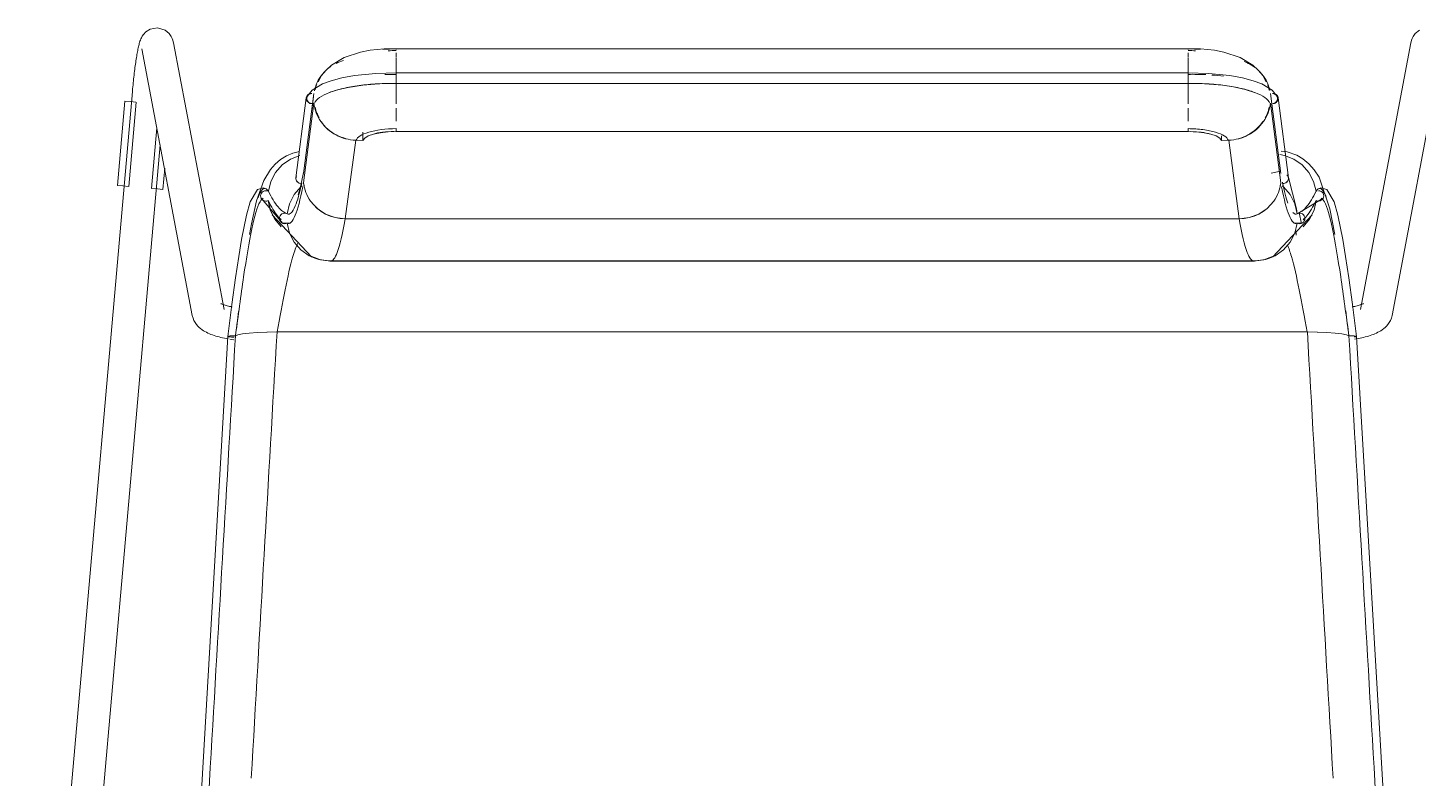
# Model space of a CAD drawing. Header units: millimetres. Extents: x 79795 to 317870, y -36033 to 97293.
# Drawn here: x 164093 to 164610, y 12868 to 13148 of the extents above; entities that cross this region are included whole.
import ezdxf

# ---------------------------------------------------------------- set-up
doc = ezdxf.new("R2010")
doc.units = ezdxf.units.MM
doc.header["$MEASUREMENT"] = 0
doc.layers.add('I-FURN', color=8, linetype='CONTINUOUS', lineweight=9)

msp = doc.modelspace()

# ---------------------------------------------------------------- linework, layer by layer
at = {"layer": 'I-FURN'}
for p, q in [((164138.11, 13147.37), (164136.46, 13146.33)), ((164140.87, 13147.86), (164138.11, 13147.37)), ((164143.62, 13147.02), (164140.87, 13147.86)), ((164143.62, 13147.02), (164145.2, 13145.7)), ((164610.56, 13147.02), (164608.99, 13145.7)), ((164133.95, 13141.66), (164133.84, 13141.25)), ((164134.06, 13142.06), (164133.95, 13141.66)), ((164134.17, 13142.46), (164134.06, 13142.06)), ((164134.3, 13142.85), (164134.17, 13142.46)), ((164134.44, 13143.26), (164134.3, 13142.85)), ((164134.61, 13143.69), (164134.44, 13143.26)), ((164134.82, 13144.16), (164134.61, 13143.69)), ((164135.13, 13144.72), (164134.82, 13144.16)), ((164135.6, 13145.42), (164135.13, 13144.72)), ((164136.46, 13146.33), (164135.6, 13145.42)), ((164145.2, 13145.7), (164145.95, 13144.62)), ((164145.95, 13144.62), (164146.32, 13143.82)), ((164146.32, 13143.82), (164146.54, 13143.2)), ((164146.54, 13143.2), (164146.67, 13142.68)), ((164146.67, 13142.68), (164146.76, 13142.27)), ((164165.58, 13042.97), (164146.76, 13142.27)), ((164607.43, 13142.27), (164588.61, 13042.97)), ((164607.51, 13142.68), (164607.43, 13142.27)), ((164607.65, 13143.2), (164607.51, 13142.68)), ((164607.86, 13143.82), (164607.65, 13143.2)), ((164608.24, 13144.62), (164607.86, 13143.82)), ((164608.99, 13145.7), (164608.24, 13144.62)), ((164132.98, 13136.78), (164132.89, 13136.19)), ((164133.08, 13137.35), (164132.98, 13136.78)), ((164133.17, 13137.9), (164133.08, 13137.35)), ((164133.26, 13138.43), (164133.17, 13137.9)), ((164133.36, 13138.94), (164133.26, 13138.43)), ((164133.45, 13139.44), (164133.36, 13138.94)), ((164133.55, 13139.92), (164133.45, 13139.44)), ((164133.65, 13140.38), (164133.55, 13139.92)), ((164133.74, 13140.82), (164133.65, 13140.38)), ((164133.84, 13141.25), (164133.74, 13140.82)), ((164134.97, 13140.03), (164153.79, 13040.74)), ((164205.58, 13133.94), (164210.29, 13136.81)), ((164210.29, 13136.81), (164216.44, 13138.83)), ((164216.44, 13138.83), (164219.94, 13139.48)), ((164219.94, 13139.48), (164225.15, 13140)), ((164225.15, 13140), (164229.67, 13140.08)), ((164229.67, 13140.08), (164229.67, 13139.91)), ((164524.52, 13140.08), (164229.67, 13140.08)), ((164229.67, 13139.78), (164229.67, 13140.06)), ((164229.67, 13136.84), (164229.67, 13138.59)), ((164229.67, 13133.98), (164229.67, 13136.56)), ((164529.04, 13140), (164524.52, 13140.08)), ((164524.52, 13139.91), (164524.52, 13140.08)), ((164524.52, 13140.06), (164524.52, 13139.78)), ((164524.52, 13138.59), (164524.52, 13136.84)), ((164524.52, 13136.56), (164524.52, 13133.98)), ((164534.25, 13139.48), (164529.04, 13140)), ((164537.74, 13138.83), (164534.25, 13139.48)), ((164543.89, 13136.81), (164537.74, 13138.83)), ((164548.61, 13133.94), (164543.89, 13136.81)), ((164600.4, 13040.74), (164619.22, 13140.03)), ((164132.27, 13131.66), (164132.19, 13130.96)), ((164132.36, 13132.35), (164132.27, 13131.66)), ((164132.44, 13133.02), (164132.36, 13132.35)), ((164132.53, 13133.69), (164132.44, 13133.02)), ((164132.62, 13134.33), (164132.53, 13133.69)), ((164132.71, 13134.97), (164132.62, 13134.33)), ((164132.8, 13135.59), (164132.71, 13134.97)), ((164132.89, 13136.19), (164132.8, 13135.59)), ((164201.93, 13130.03), (164203.6, 13132.1)), ((164203.6, 13132.1), (164205.58, 13133.94)), ((164229.67, 13133.82), (164229.67, 13130.8)), ((164229.67, 13130.8), (164229.67, 13133.81)), ((164524.52, 13130.8), (164524.52, 13133.82)), ((164524.52, 13133.81), (164524.52, 13130.8)), ((164550.59, 13132.1), (164548.61, 13133.94)), ((164552.26, 13130.03), (164550.59, 13132.1)), ((164131.72, 13126.59), (164131.64, 13125.84)), ((164131.79, 13127.33), (164131.72, 13126.59)), ((164131.87, 13128.07), (164131.79, 13127.33)), ((164131.94, 13128.81), (164131.87, 13128.07)), ((164132.02, 13129.53), (164131.94, 13128.81)), ((164132.11, 13130.25), (164132.02, 13129.53)), ((164132.19, 13130.96), (164132.11, 13130.25)), ((164198.46, 13124.65), (164202.29, 13126.96)), ((164200.6, 13127.76), (164201.93, 13130.03)), ((164202.29, 13126.96), (164205.46, 13128.15)), ((164205.46, 13128.15), (164209.5, 13129.23)), ((164209.5, 13129.23), (164214.22, 13130.1)), ((164217.27, 13126.51), (164211.83, 13125.68)), ((164214.22, 13130.1), (164222.11, 13130.89)), ((164223.26, 13126.99), (164217.27, 13126.51)), ((164222.11, 13130.89), (164229.67, 13131.04)), ((164229.67, 13127.08), (164223.26, 13126.99)), ((164229.67, 13131.04), (164229.67, 13130.97)), ((164524.52, 13131.04), (164229.67, 13131.04)), ((164229.67, 13127.09), (164229.67, 13131.04)), ((164229.67, 13130.97), (164229.67, 13130.78)), ((164229.67, 13130.78), (164229.67, 13130.47)), ((164229.67, 13130.47), (164229.67, 13130.08)), ((164229.67, 13130.08), (164229.67, 13129.63)), ((164229.67, 13129.63), (164229.67, 13129.14)), ((164229.67, 13129.14), (164229.67, 13128.64)), ((164229.67, 13128.64), (164229.67, 13128.16)), ((164229.67, 13128.16), (164229.67, 13127.74)), ((164229.67, 13127.74), (164229.67, 13127.41)), ((164229.67, 13127.41), (164229.67, 13127.19)), ((164229.67, 13127.19), (164229.67, 13127.09)), ((164229.67, 13127.11), (164229.67, 13123.3)), ((164229.67, 13123.3), (164229.67, 13127.11)), ((164229.67, 13127.08), (164524.52, 13127.08)), ((164532.08, 13130.89), (164524.52, 13131.04)), ((164524.52, 13130.97), (164524.52, 13131.04)), ((164524.52, 13131.04), (164524.52, 13127.19)), ((164524.52, 13130.78), (164524.52, 13130.97)), ((164524.52, 13130.47), (164524.52, 13130.78)), ((164524.52, 13130.08), (164524.52, 13130.47)), ((164524.52, 13129.63), (164524.52, 13130.08)), ((164524.52, 13129.14), (164524.52, 13129.63)), ((164524.52, 13128.64), (164524.52, 13129.14)), ((164524.52, 13128.16), (164524.52, 13128.64)), ((164524.52, 13127.74), (164524.52, 13128.16)), ((164524.52, 13127.41), (164524.52, 13127.74)), ((164524.52, 13127.19), (164524.52, 13127.41)), ((164524.52, 13123.3), (164524.52, 13127.11)), ((164524.52, 13127.11), (164524.52, 13123.3)), ((164530.74, 13127), (164524.52, 13127.08)), ((164537.31, 13126.47), (164530.74, 13127)), ((164539.97, 13130.1), (164532.08, 13130.89)), ((164541.32, 13125.88), (164537.31, 13126.47)), ((164544.68, 13129.23), (164539.97, 13130.1)), ((164548.72, 13128.15), (164544.68, 13129.23)), ((164551.89, 13126.96), (164548.72, 13128.15)), ((164555.72, 13124.65), (164551.89, 13126.96)), ((164553.59, 13127.76), (164552.26, 13130.03)), ((164131.49, 13124.18), (164092.54, 12680.86)), ((164131.51, 13124.34), (164131.49, 13124.18)), ((164131.57, 13125.09), (164131.51, 13124.34)), ((164131.64, 13125.84), (164131.57, 13125.09)), ((164192.36, 13091.99), (164196.21, 13121.77)), ((164195.21, 13093.64), (164199.06, 13123.33)), ((164196.57, 13122.27), (164198.46, 13124.65)), ((164198.28, 13117.36), (164198.9, 13122.14)), ((164205.51, 13124), (164205, 13123.81)), ((164208.33, 13124.88), (164205.51, 13124)), ((164211.83, 13125.68), (164208.33, 13124.88)), ((164229.67, 13119.54), (164229.67, 13123.1)), ((164524.52, 13123.1), (164524.52, 13119.54)), ((164545.75, 13124.91), (164541.32, 13125.88)), ((164549.19, 13123.81), (164545.75, 13124.91)), ((164555.13, 13123.33), (164558.98, 13093.64)), ((164557.61, 13122.27), (164555.72, 13124.65)), ((164557.97, 13121.77), (164561.83, 13091.99)), ((164125.92, 13089.16), (164128.68, 13120.57)), ((164128.68, 13120.57), (164130.72, 13120.4)), ((164130.15, 13088.79), (164132.91, 13120.2)), ((164130.72, 13120.4), (164132.78, 13120.21)), ((164195.19, 13090.09), (164199.03, 13119.79)), ((164229.67, 13116.07), (164229.67, 13117.92)), ((164229.67, 13116.06), (164229.67, 13115.59)), ((164524.52, 13117.92), (164524.52, 13116.07)), ((164524.52, 13115.59), (164524.52, 13116.06)), ((164559, 13090.09), (164555.15, 13119.79)), ((164555.9, 13117.36), (164555.59, 13119.8)), ((164140.58, 13110.65), (164138.6, 13088.05)), ((164229.67, 13113.09), (164229.67, 13115.55)), ((164524.52, 13115.55), (164524.52, 13113.09)), ((164210.74, 13076.71), (164214.6, 13105.99)), ((164214.6, 13105.99), (164217.31, 13105.92)), ((164217.31, 13108.93), (164217.31, 13105.92)), ((164217.31, 13105.92), (164217.95, 13106.78)), ((164217.95, 13106.78), (164219.3, 13107.57)), ((164219.3, 13107.57), (164221.29, 13108.24)), ((164221.29, 13108.24), (164223.78, 13108.75)), ((164223.78, 13108.75), (164226.63, 13109.07)), ((164226.63, 13109.07), (164229.67, 13109.18)), ((164524.52, 13109.24), (164229.67, 13109.24)), ((164229.67, 13109.18), (164524.52, 13109.18)), ((164524.52, 13109.18), (164527.56, 13109.07)), ((164527.56, 13109.07), (164530.41, 13108.75)), ((164530.41, 13108.75), (164532.9, 13108.24)), ((164532.9, 13108.24), (164534.88, 13107.57)), ((164534.88, 13107.57), (164536.23, 13106.78)), ((164536.23, 13106.78), (164536.87, 13105.92)), ((164536.87, 13105.92), (164536.87, 13107.59)), ((164536.87, 13105.92), (164539.59, 13105.99)), ((164539.59, 13105.99), (164543.45, 13076.71)), ((164104.5, 12679.81), (164141.79, 13104.31)), ((164191.17, 13101.19), (164188.8, 13100.16)), ((164193.81, 13100.33), (164190.3, 13098.93)), ((164193.67, 13101.84), (164191.17, 13101.19)), ((164558.63, 13100.7), (164560.37, 13100.32)), ((164560.37, 13100.33), (164558.63, 13100.7)), ((164561.36, 13101.67), (164559.1, 13101.96)), ((164563.89, 13098.93), (164560.37, 13100.33)), ((164564.96, 13100.37), (164561.36, 13101.67)), ((164567.23, 13099.03), (164564.96, 13100.37)), ((164142.83, 13087.68), (164143.52, 13095.57)), ((164182.89, 13095.13), (164180.38, 13091.02)), ((164184.62, 13097.1), (164182.89, 13095.13)), ((164186.6, 13098.78), (164184.62, 13097.1)), ((164187.22, 13096.76), (164184.73, 13093.93)), ((164188.8, 13100.16), (164186.6, 13098.78)), ((164190.3, 13098.93), (164187.22, 13096.76)), ((164566.97, 13096.76), (164563.89, 13098.93)), ((164569.45, 13093.93), (164566.97, 13096.76)), ((164569.4, 13097.25), (164567.23, 13099.03)), ((164571.4, 13095.01), (164569.4, 13097.25)), ((164573.21, 13092.19), (164571.4, 13095.01)), ((164180.38, 13091.02), (164177.71, 13083.39)), ((164182.99, 13090.61), (164182.09, 13086.98)), ((164184.73, 13093.93), (164182.99, 13090.61)), ((164192.41, 13092.23), (164192.35, 13091.76)), ((164192.35, 13091.76), (164192.41, 13091.29)), ((164192.6, 13092.67), (164192.41, 13092.23)), ((164192.41, 13091.29), (164192.6, 13090.85)), ((164192.6, 13090.85), (164192.9, 13090.47)), ((164192.9, 13090.47), (164193.28, 13090.17)), ((164193.28, 13090.17), (164193.73, 13089.97)), ((164193.73, 13089.97), (164194.22, 13089.9)), ((164193.96, 13088.12), (164195.33, 13094.42)), ((164194.22, 13089.9), (164194.72, 13089.93)), ((164195.19, 13090.09), (164195.37, 13088.94)), ((164558.85, 13094.42), (164555.36, 13093.73)), ((164558.81, 13088.94), (164559, 13090.09)), ((164559.47, 13089.93), (164559.96, 13089.9)), ((164559.96, 13089.9), (164560.46, 13089.97)), ((164560.46, 13089.97), (164560.91, 13090.17)), ((164560.91, 13090.17), (164561.29, 13090.47)), ((164561.59, 13092.67), (164561.29, 13093.06)), ((164561.29, 13090.47), (164561.58, 13090.85)), ((164561.58, 13090.85), (164561.77, 13091.29)), ((164561.78, 13092.23), (164561.59, 13092.67)), ((164561.77, 13091.29), (164561.84, 13091.76)), ((164561.84, 13091.76), (164561.78, 13092.23)), ((164561.81, 13092.07), (164564.78, 13080.46)), ((164571.19, 13090.61), (164569.45, 13093.93)), ((164572.1, 13086.98), (164571.19, 13090.61)), ((164577.2, 13080.47), (164573.21, 13092.19)), ((164127.96, 13088.98), (164125.92, 13089.16)), ((164130.03, 13088.8), (164127.96, 13088.98)), ((164140.78, 13087.86), (164138.72, 13088.04)), ((164142.83, 13087.68), (164140.78, 13087.86)), ((164175.31, 13083.03), (164178.08, 13087.67)), ((164178.08, 13087.67), (164180.27, 13088.2)), ((164179.29, 13085.76), (164179.21, 13085.28)), ((164179.21, 13085.28), (164179.27, 13084.79)), ((164179.22, 13085.28), (164179.29, 13085.76)), ((164179.28, 13084.79), (164179.22, 13085.28)), ((164179.27, 13084.79), (164179.46, 13084.33)), ((164179.46, 13084.33), (164179.28, 13084.79)), ((164179.48, 13086.22), (164179.29, 13085.76)), ((164179.29, 13085.76), (164179.49, 13086.21)), ((164179.78, 13086.61), (164179.48, 13086.22)), ((164179.49, 13086.21), (164179.79, 13086.61)), ((164180.17, 13086.92), (164179.78, 13086.61)), ((164179.79, 13086.61), (164180.17, 13086.92)), ((164180.17, 13086.92), (164180.63, 13087.11)), ((164180.63, 13087.11), (164180.17, 13086.92)), ((164180.27, 13088.2), (164181.18, 13087.9)), ((164180.63, 13087.11), (164181.12, 13087.19)), ((164181.12, 13087.19), (164180.63, 13087.11)), ((164181.12, 13087.19), (164181.62, 13087.14)), ((164181.62, 13087.15), (164181.12, 13087.19)), ((164182.09, 13086.98), (164181.62, 13087.15)), ((164181.62, 13087.14), (164182.09, 13086.98)), ((164191.7, 13085.72), (164189.94, 13082.32)), ((164194.2, 13088.59), (164191.7, 13085.72)), ((164193.2, 13085.69), (164193.96, 13088.12)), ((164194.7, 13089.02), (164194.2, 13088.59)), ((164559.98, 13088.59), (164559.49, 13089.02)), ((164562.49, 13085.72), (164559.98, 13088.59)), ((164564.24, 13082.32), (164562.49, 13085.72)), ((164572.57, 13087.15), (164572.1, 13086.98)), ((164572.1, 13086.98), (164572.57, 13087.14)), ((164573.92, 13088.2), (164573, 13087.9)), ((164573.06, 13087.19), (164573.56, 13087.11)), ((164573.56, 13087.11), (164573.06, 13087.19)), ((164573.56, 13087.11), (164574.01, 13086.92)), ((164574.01, 13086.92), (164573.56, 13087.11)), ((164576.1, 13087.67), (164573.92, 13088.2)), ((164574.01, 13086.92), (164574.4, 13086.61)), ((164574.4, 13086.61), (164574.01, 13086.92)), ((164574.4, 13086.61), (164574.7, 13086.21)), ((164574.7, 13086.22), (164574.4, 13086.61)), ((164574.9, 13085.76), (164574.7, 13086.22)), ((164574.7, 13086.21), (164574.89, 13085.76)), ((164574.91, 13084.79), (164574.73, 13084.33)), ((164574.73, 13084.33), (164574.91, 13084.79)), ((164574.89, 13085.76), (164574.97, 13085.28)), ((164574.97, 13085.28), (164574.9, 13085.76)), ((164574.97, 13085.28), (164574.91, 13084.79)), ((164574.91, 13084.79), (164574.97, 13085.28)), ((164578.87, 13083.03), (164576.1, 13087.67)), ((164173.91, 13078.03), (164175.31, 13083.03)), ((164177.71, 13083.39), (164175.82, 13074.87)), ((164179.41, 13084.42), (164187.54, 13075)), ((164179.57, 13084.15), (164179.44, 13084.36)), ((164179.75, 13083.93), (164179.46, 13084.33)), ((164179.46, 13084.33), (164179.74, 13083.93)), ((164179.74, 13083.93), (164180.12, 13083.61)), ((164180.13, 13083.61), (164179.75, 13083.93)), ((164180.12, 13083.61), (164180.57, 13083.4)), ((164180.58, 13083.4), (164180.13, 13083.61)), ((164180.57, 13083.4), (164181.07, 13083.31)), ((164181.07, 13083.31), (164180.58, 13083.4)), ((164181.57, 13083.34), (164181.07, 13083.31)), ((164181.07, 13083.31), (164181.57, 13083.34)), ((164182.04, 13083.49), (164181.57, 13083.34)), ((164181.57, 13083.34), (164182.04, 13083.49)), ((164182.83, 13079.88), (164182.04, 13083.49)), ((164182.04, 13083.49), (164182.82, 13079.88)), ((164182.82, 13079.88), (164184.46, 13076.56)), ((164184.47, 13076.56), (164182.83, 13079.88)), ((164189.94, 13082.32), (164189.05, 13078.61)), ((164197.82, 13083.32), (164200.31, 13080.58)), ((164200.31, 13080.58), (164203.42, 13078.5)), ((164550.77, 13078.5), (164553.88, 13080.58)), ((164553.88, 13080.58), (164556.37, 13083.32)), ((164565.14, 13078.61), (164564.24, 13082.32)), ((164564.78, 13080.46), (164565.1, 13078.59)), ((164574.77, 13084.42), (164565.38, 13078.71)), ((164571.35, 13079.88), (164569.71, 13076.56)), ((164569.72, 13076.56), (164571.36, 13079.88)), ((164572.15, 13083.49), (164571.35, 13079.88)), ((164571.36, 13079.88), (164572.15, 13083.49)), ((164572.62, 13083.34), (164572.15, 13083.49)), ((164572.15, 13083.49), (164572.62, 13083.34)), ((164573.12, 13083.31), (164572.62, 13083.34)), ((164572.62, 13083.34), (164573.12, 13083.31)), ((164573.61, 13083.4), (164573.12, 13083.31)), ((164573.12, 13083.31), (164573.61, 13083.4)), ((164574.06, 13083.61), (164573.61, 13083.4)), ((164573.61, 13083.4), (164574.06, 13083.61)), ((164574.44, 13083.93), (164574.06, 13083.61)), ((164574.06, 13083.61), (164574.44, 13083.93)), ((164574.73, 13084.33), (164574.44, 13083.93)), ((164574.44, 13083.93), (164574.73, 13084.33)), ((164579.1, 13070.81), (164577.2, 13080.47)), ((164580.28, 13078.03), (164578.87, 13083.03)), ((164172.1, 13069.01), (164173.91, 13078.03)), ((164175.82, 13074.87), (164175.08, 13070.81)), ((164183.52, 13078.23), (164198.13, 13062.53)), ((164184.46, 13076.56), (164186.87, 13073.72)), ((164186.87, 13073.72), (164184.47, 13076.56)), ((164186.21, 13076.86), (164186.28, 13077.35)), ((164186.27, 13077.35), (164186.21, 13076.86)), ((164186.28, 13076.37), (164186.21, 13076.86)), ((164186.21, 13076.86), (164186.27, 13076.37)), ((164186.46, 13077.81), (164186.27, 13077.35)), ((164186.27, 13076.37), (164186.46, 13075.91)), ((164186.28, 13077.35), (164186.47, 13077.81)), ((164186.47, 13075.91), (164186.28, 13076.37)), ((164186.76, 13078.21), (164186.46, 13077.81)), ((164186.46, 13075.91), (164186.76, 13075.5)), ((164186.47, 13077.81), (164186.76, 13078.21)), ((164186.76, 13075.5), (164186.47, 13075.91)), ((164187.14, 13078.53), (164186.76, 13078.21)), ((164186.76, 13078.21), (164187.14, 13078.52)), ((164187.14, 13075.19), (164186.76, 13075.5)), ((164186.76, 13075.5), (164187.14, 13075.19)), ((164187.14, 13078.52), (164187.59, 13078.73)), ((164187.59, 13078.73), (164187.14, 13078.53)), ((164187.59, 13074.99), (164187.14, 13075.19)), ((164187.14, 13075.19), (164187.59, 13074.99)), ((164187.24, 13075.14), (164190.12, 13075.09)), ((164187.59, 13078.73), (164188.08, 13078.81)), ((164188.08, 13078.81), (164187.59, 13078.73)), ((164188.08, 13074.91), (164187.59, 13074.99)), ((164187.59, 13074.99), (164188.08, 13074.9)), ((164188.08, 13078.81), (164188.58, 13078.77)), ((164188.58, 13078.77), (164188.08, 13078.81)), ((164188.58, 13074.94), (164188.08, 13074.91)), ((164188.08, 13074.9), (164188.58, 13074.94)), ((164188.37, 13078.89), (164188.8, 13078.71)), ((164188.58, 13078.77), (164189.05, 13078.61)), ((164189.05, 13078.61), (164188.58, 13078.77)), ((164189.05, 13075.11), (164188.58, 13074.94)), ((164188.58, 13074.94), (164189.05, 13075.1)), ((164189.05, 13075.1), (164189.94, 13071.39)), ((164203.42, 13078.5), (164206.97, 13077.19)), ((164206.97, 13077.19), (164210.74, 13076.71)), ((164543.45, 13076.71), (164210.74, 13076.71)), ((164210.74, 13076.71), (164543.45, 13076.71)), ((164543.45, 13076.71), (164547.22, 13077.19)), ((164547.22, 13077.19), (164550.77, 13078.5)), ((164570.66, 13078.23), (164556.06, 13062.53)), ((164566.95, 13075.14), (164564.07, 13075.09)), ((164564.24, 13071.39), (164565.14, 13075.1)), ((164565.14, 13078.61), (164565.61, 13078.77)), ((164565.61, 13078.77), (164565.14, 13078.61)), ((164565.61, 13074.94), (164565.14, 13075.11)), ((164565.14, 13075.1), (164565.61, 13074.94)), ((164565.61, 13078.77), (164566.1, 13078.81)), ((164566.11, 13078.81), (164565.61, 13078.77)), ((164566.1, 13074.91), (164565.61, 13074.94)), ((164565.61, 13074.94), (164566.11, 13074.9)), ((164566.65, 13075), (164565.82, 13078.89)), ((164566.1, 13078.81), (164566.59, 13078.73)), ((164566.59, 13074.99), (164566.1, 13074.91)), ((164566.6, 13078.73), (164566.11, 13078.81)), ((164566.11, 13074.9), (164566.6, 13074.99)), ((164566.59, 13078.73), (164567.04, 13078.52)), ((164567.04, 13075.19), (164566.59, 13074.99)), ((164567.05, 13078.53), (164566.6, 13078.73)), ((164566.6, 13074.99), (164567.05, 13075.19)), ((164567.04, 13078.52), (164567.43, 13078.21)), ((164567.43, 13075.5), (164567.04, 13075.19)), ((164567.43, 13078.21), (164567.05, 13078.53)), ((164567.05, 13075.19), (164567.43, 13075.5)), ((164569.71, 13076.56), (164567.32, 13073.72)), ((164567.32, 13073.72), (164569.72, 13076.56)), ((164567.43, 13078.21), (164567.72, 13077.81)), ((164567.72, 13077.81), (164567.43, 13078.21)), ((164567.72, 13075.91), (164567.43, 13075.5)), ((164567.43, 13075.5), (164567.72, 13075.91)), ((164567.72, 13077.81), (164567.91, 13077.35)), ((164567.91, 13077.35), (164567.72, 13077.81)), ((164567.91, 13076.37), (164567.72, 13075.91)), ((164567.72, 13075.91), (164567.91, 13076.37)), ((164567.91, 13077.35), (164567.98, 13076.86)), ((164567.98, 13076.86), (164567.91, 13077.35)), ((164567.98, 13076.86), (164567.91, 13076.37)), ((164567.91, 13076.37), (164567.98, 13076.86)), ((164582.08, 13069.01), (164580.28, 13078.03)), ((164189.94, 13071.39), (164191.7, 13067.99)), ((164191.7, 13068), (164189.95, 13071.39)), ((164564.24, 13071.39), (164562.49, 13068)), ((164562.49, 13067.99), (164564.24, 13071.39)), ((164171.07, 13062.7), (164172.1, 13069.01)), ((164194.21, 13065.13), (164191.7, 13068)), ((164191.7, 13067.99), (164194.2, 13065.12)), ((164194.2, 13065.12), (164197.34, 13062.95)), ((164197.34, 13062.96), (164194.21, 13065.13)), ((164559.98, 13065.13), (164556.84, 13062.96)), ((164556.85, 13062.95), (164559.98, 13065.12)), ((164562.49, 13068), (164559.98, 13065.13)), ((164559.98, 13065.12), (164562.49, 13067.99)), ((164583.12, 13062.7), (164582.08, 13069.01)), ((164169.89, 13054.68), (164171.07, 13062.7)), ((164197.03, 13063.13), (164201.49, 13061.4)), ((164200.91, 13061.59), (164197.34, 13062.96)), ((164197.34, 13062.95), (164200.91, 13061.59)), ((164198.13, 13062.53), (164200.05, 13061.83)), ((164204.7, 13061.11), (164200.91, 13061.59)), ((164200.91, 13061.59), (164204.7, 13061.11)), ((164201.49, 13061.4), (164205.24, 13060.96)), ((164549.49, 13061.11), (164204.7, 13061.11)), ((164204.7, 13061.11), (164549.49, 13061.11)), ((164205.24, 13060.96), (164510.04, 13060.96)), ((164510.04, 13060.96), (164548.95, 13060.96)), ((164552.7, 13061.4), (164548.95, 13060.96)), ((164553.28, 13061.59), (164549.49, 13061.11)), ((164549.49, 13061.11), (164553.28, 13061.59)), ((164557.16, 13063.13), (164552.7, 13061.4)), ((164556.84, 13062.96), (164553.28, 13061.59)), ((164553.28, 13061.59), (164556.85, 13062.95)), ((164556.06, 13062.53), (164554.14, 13061.83)), ((164584.3, 13054.68), (164583.12, 13062.7)), ((164168.53, 13044.75), (164169.89, 13054.68)), ((164585.65, 13044.75), (164584.3, 13054.68)), ((164164.36, 13045.2), (164164.38, 13045.19)), ((164164.38, 13045.19), (164164.45, 13045.15)), ((164164.45, 13045.15), (164164.54, 13045.1)), ((164164.54, 13045.1), (164164.69, 13045.02)), ((164164.69, 13045.02), (164164.89, 13044.94)), ((164164.89, 13044.94), (164165.12, 13044.84)), ((164165.12, 13044.84), (164165.39, 13044.74)), ((164165.39, 13044.74), (164165.69, 13044.63)), ((164165.69, 13044.63), (164166.03, 13044.53)), ((164166.03, 13044.53), (164166.39, 13044.42)), ((164166.39, 13044.42), (164166.79, 13044.31)), ((164166.79, 13044.31), (164167.21, 13044.2)), ((164166.98, 13032.89), (164168.53, 13044.75)), ((164167.21, 13044.2), (164167.65, 13044.1)), ((164167.65, 13044.1), (164168.12, 13044)), ((164168.12, 13044), (164168.62, 13043.9)), ((164586.06, 13044), (164585.57, 13043.9)), ((164587.21, 13032.89), (164585.65, 13044.75)), ((164586.53, 13044.1), (164586.06, 13044)), ((164586.98, 13044.2), (164586.53, 13044.1)), ((164587.4, 13044.31), (164586.98, 13044.2)), ((164587.79, 13044.42), (164587.4, 13044.31)), ((164588.16, 13044.53), (164587.79, 13044.42)), ((164588.5, 13044.63), (164588.16, 13044.53)), ((164588.8, 13044.74), (164588.5, 13044.63)), ((164589.07, 13044.84), (164588.8, 13044.74)), ((164589.3, 13044.94), (164589.07, 13044.84)), ((164589.49, 13045.02), (164589.3, 13044.94)), ((164589.65, 13045.1), (164589.49, 13045.02)), ((164589.73, 13045.15), (164589.65, 13045.1)), ((164589.81, 13045.19), (164589.73, 13045.15)), ((164589.83, 13045.2), (164589.81, 13045.19)), ((164153.79, 13040.74), (164154.04, 13039.75)), ((164154.04, 13039.75), (164154.41, 13038.86)), ((164154.41, 13038.86), (164154.84, 13038.07)), ((164154.84, 13038.07), (164155.33, 13037.38)), ((164599.34, 13038.07), (164598.86, 13037.38)), ((164599.78, 13038.86), (164599.34, 13038.07)), ((164600.14, 13039.75), (164599.78, 13038.86)), ((164600.4, 13040.74), (164600.14, 13039.75)), ((164166.98, 13032.89), (164147.69, 12700.98)), ((164155.33, 13037.38), (164155.84, 13036.78)), ((164155.84, 13036.78), (164156.36, 13036.26)), ((164156.36, 13036.26), (164156.89, 13035.81)), ((164156.89, 13035.81), (164157.42, 13035.41)), ((164157.42, 13035.41), (164157.96, 13035.05)), ((164157.96, 13035.05), (164158.5, 13034.73)), ((164158.5, 13034.73), (164159.03, 13034.44)), ((164159.03, 13034.44), (164159.58, 13034.17)), ((164159.58, 13034.17), (164160.15, 13033.91)), ((164160.15, 13033.91), (164160.72, 13033.68)), ((164160.72, 13033.68), (164161.3, 13033.46)), ((164161.3, 13033.46), (164161.89, 13033.25)), ((164161.89, 13033.25), (164162.49, 13033.06)), ((164162.49, 13033.06), (164163.11, 13032.88)), ((164167.05, 13032.95), (164166.98, 13032.89)), ((164166.98, 13032.89), (164167.05, 13032.95)), ((164166.98, 13032.89), (164167.04, 13032.84)), ((164167.04, 13032.84), (164166.98, 13032.89)), ((164167.24, 13033), (164167.05, 13032.95)), ((164167.05, 13032.95), (164167.24, 13033)), ((164167.54, 13033.04), (164167.24, 13033)), ((164167.24, 13033), (164167.54, 13033.04)), ((164167.93, 13033.07), (164167.54, 13033.04)), ((164167.54, 13033.04), (164167.92, 13033.07)), ((164167.92, 13033.07), (164168.38, 13033.1)), ((164168.38, 13033.1), (164167.93, 13033.07)), ((164168.88, 13033.1), (164168.38, 13033.1)), ((164168.38, 13033.1), (164168.87, 13033.1)), ((164168.87, 13033.1), (164169.37, 13033.1)), ((164169.37, 13033.1), (164168.88, 13033.1)), ((164169.84, 13033.08), (164169.37, 13033.1)), ((164169.37, 13033.1), (164169.84, 13033.08)), ((164170.75, 13033.48), (164169.84, 13033.08)), ((164169.84, 13033.08), (164170.75, 13033.48)), ((164172.49, 13033.85), (164170.75, 13033.48)), ((164170.75, 13033.48), (164172.48, 13033.85)), ((164174.99, 13034.16), (164172.49, 13033.85)), ((164172.49, 13033.85), (164174.95, 13034.16)), ((164174.98, 13034.16), (164178.04, 13034.4)), ((164178.09, 13034.4), (164174.99, 13034.16)), ((164181.62, 13034.55), (164178.09, 13034.4)), ((164178.09, 13034.4), (164181.56, 13034.55)), ((164185.39, 13034.61), (164181.62, 13034.55)), ((164181.62, 13034.55), (164185.31, 13034.61)), ((164568.79, 13034.61), (164185.39, 13034.61)), ((164185.39, 13034.61), (164568.79, 13034.61)), ((164572.56, 13034.55), (164568.79, 13034.61)), ((164568.87, 13034.61), (164572.56, 13034.55)), ((164576.1, 13034.4), (164572.56, 13034.55)), ((164572.62, 13034.55), (164576.1, 13034.4)), ((164579.2, 13034.16), (164576.1, 13034.4)), ((164576.14, 13034.4), (164579.2, 13034.16)), ((164581.69, 13033.85), (164579.2, 13034.16)), ((164579.23, 13034.16), (164581.7, 13033.85)), ((164583.44, 13033.48), (164581.69, 13033.85)), ((164581.7, 13033.85), (164583.44, 13033.48)), ((164584.34, 13033.08), (164583.44, 13033.48)), ((164583.44, 13033.48), (164584.34, 13033.08)), ((164584.81, 13033.1), (164584.34, 13033.08)), ((164584.34, 13033.08), (164584.82, 13033.1)), ((164585.31, 13033.1), (164584.81, 13033.1)), ((164584.82, 13033.1), (164585.31, 13033.1)), ((164585.8, 13033.1), (164585.31, 13033.1)), ((164585.31, 13033.1), (164585.81, 13033.1)), ((164586.26, 13033.07), (164585.8, 13033.1)), ((164585.81, 13033.1), (164586.26, 13033.07)), ((164586.64, 13033.04), (164586.26, 13033.07)), ((164586.26, 13033.07), (164586.65, 13033.04)), ((164586.94, 13033), (164586.64, 13033.04)), ((164586.65, 13033.04), (164586.95, 13033)), ((164587.15, 13032.84), (164587.21, 13032.89)), ((164587.21, 13032.89), (164587.15, 13032.84)), ((164587.21, 13032.89), (164606.5, 12700.98)), ((164591.69, 13033.06), (164591.08, 13032.88)), ((164592.3, 13033.25), (164591.69, 13033.06)), ((164592.89, 13033.46), (164592.3, 13033.25)), ((164593.47, 13033.68), (164592.89, 13033.46)), ((164594.04, 13033.91), (164593.47, 13033.68)), ((164594.6, 13034.17), (164594.04, 13033.91)), ((164595.15, 13034.44), (164594.6, 13034.17)), ((164595.69, 13034.73), (164595.15, 13034.44)), ((164596.23, 13035.05), (164595.69, 13034.73)), ((164596.77, 13035.41), (164596.23, 13035.05)), ((164597.3, 13035.81), (164596.77, 13035.41)), ((164597.83, 13036.26), (164597.3, 13035.81)), ((164598.35, 13036.78), (164597.83, 13036.26)), ((164598.86, 13037.38), (164598.35, 13036.78)), ((164163.11, 13032.88), (164163.74, 13032.7)), ((164163.74, 13032.7), (164164.38, 13032.54)), ((164164.38, 13032.54), (164165.04, 13032.39)), ((164165.04, 13032.39), (164165.71, 13032.25)), ((164165.71, 13032.25), (164166.39, 13032.11)), ((164166.39, 13032.11), (164167.08, 13031.99)), ((164167.04, 13032.84), (164167.23, 13032.79)), ((164167.22, 13032.79), (164167.04, 13032.84)), ((164167.51, 13032.75), (164167.22, 13032.79)), ((164167.23, 13032.79), (164167.52, 13032.75)), ((164167.89, 13032.71), (164167.51, 13032.75)), ((164167.52, 13032.75), (164167.9, 13032.71)), ((164167.79, 13031.87), (164168.5, 13031.76)), ((164168.34, 13032.69), (164167.89, 13032.71)), ((164167.9, 13032.71), (164168.35, 13032.69)), ((164168.83, 13032.68), (164168.34, 13032.69)), ((164168.35, 13032.69), (164168.84, 13032.68)), ((164168.5, 13031.76), (164169.23, 13031.66)), ((164169.33, 13032.68), (164168.83, 13032.68)), ((164168.84, 13032.68), (164169.34, 13032.68)), ((164586.29, 13032.71), (164586.67, 13032.75)), ((164586.68, 13032.75), (164586.3, 13032.71)), ((164587.11, 13031.99), (164586.4, 13031.87)), ((164586.67, 13032.75), (164586.96, 13032.79)), ((164586.97, 13032.79), (164586.68, 13032.75)), ((164587.8, 13032.11), (164587.11, 13031.99)), ((164588.48, 13032.25), (164587.8, 13032.11)), ((164589.15, 13032.39), (164588.48, 13032.25)), ((164589.8, 13032.54), (164589.15, 13032.39)), ((164590.45, 13032.7), (164589.8, 13032.54)), ((164591.08, 13032.88), (164590.45, 13032.7))]:
    msp.add_line(p, q, dxfattribs=at)
for centre, major_axis, ratio, start_param, end_param in [((164229.67, 13135.8), (-12.4, 0), 0.287441, 4.712389, 4.950404), ((164524.52, 13135.8), (-12.4, 0), 0.287441, 4.492176, 4.712389), ((164229.67, 13124.33), (0, -15.75), 0.000004, 5.8107, 5.99294), ((164524.52, 13124.33), (0, -15.75), 0.000004, 0.290246, 0.472486), ((164194.31, 13091.76), (-1.96, 0), 0.955139, 5.775592, 8.064923), ((164210.87, 13091.78), (-15.78, 0), 0.955139, 0.112537, 0.354036), ((164543.32, 13091.78), (-15.78, 0), 0.955139, 2.787556, 3.029056), ((164559.88, 13091.76), (-1.96, 0), 0.955139, 1.359855, 3.903556), ((164210.87, 13091.78), (-15.78, 0), 0.955139, 0.354206, 0.595753), ((164543.32, 13091.78), (-15.78, 0), 0.955139, 2.545839, 2.787386), ((164210.87, 13091.78), (-15.78, 0), 0.955139, 0.595876, 1.562553), ((164543.32, 13091.78), (-15.78, 0), 0.955139, 1.579038, 2.545717)]:
    msp.add_ellipse(centre, major_axis=major_axis, ratio=ratio, start_param=start_param, end_param=end_param, dxfattribs=at)
for points in [[(164224.7, 13139.77), (164226.28, 13139.92), (164227.95, 13139.99), (164229.67, 13139.99)], [(164524.52, 13139.99), (164526.1, 13139.99), (164527.6, 13139.92), (164529.03, 13139.78)], [(164210.06, 13135.63), (164209.11, 13135.38), (164208.17, 13135.03), (164207.28, 13134.6)], [(164199.24, 13119.78), (164199.59, 13120.51), (164200.9, 13121.91), (164204.6, 13123.81), (164209.67, 13125.34), (164215.81, 13126.45), (164222.67, 13127.08), (164227.32, 13127.15), (164229.67, 13127.11)], [(164199.52, 13124.74), (164199.67, 13125.4), (164199.87, 13126.05), (164200.11, 13126.68)], [(164225.4, 13130.49), (164226.82, 13130.53), (164228.24, 13130.53), (164229.67, 13130.51)], [(164524.52, 13130.51), (164526.74, 13130.55), (164528.94, 13130.51), (164531.12, 13130.4)], [(164533.33, 13130.27), (164534.8, 13130.16), (164536.26, 13130.01), (164537.67, 13129.83)], [(164554.07, 13126.67), (164554.32, 13126.02), (164554.48, 13125.34), (164554.63, 13124.65)], [(164549.36, 13123.75), (164550.82, 13123.18), (164553.29, 13121.91), (164554.6, 13120.51), (164554.95, 13119.78)], [(164198.77, 13119.63), (164198.69, 13119.62), (164198.52, 13119.6), (164198.36, 13119.6), (164198.27, 13119.61)], [(164199.03, 13119.79), (164199.18, 13118.55), (164199.76, 13116.17), (164201.53, 13112.83), (164204.06, 13109.99), (164207.2, 13107.8), (164210.8, 13106.39), (164213.3, 13106.03), (164214.6, 13105.99)], [(164200.12, 13116.2), (164199.86, 13116.88), (164199.7, 13117.58), (164199.55, 13118.28)], [(164201.02, 13114.28), (164200.69, 13114.86), (164200.47, 13115.48), (164200.28, 13116.11)], [(164539.59, 13105.99), (164540.88, 13106.03), (164543.38, 13106.39), (164546.99, 13107.8), (164550.13, 13109.99), (164552.66, 13112.83), (164554.42, 13116.17), (164555, 13118.55), (164555.15, 13119.79)], [(164554.02, 13116.08), (164553.78, 13115.47), (164553.5, 13114.86), (164553.17, 13114.27)], [(164554.69, 13118.27), (164554.53, 13117.57), (164554.33, 13116.87), (164554.07, 13116.19)], [(164214.84, 13106), (164215.1, 13107.11), (164218.48, 13109.28), (164225.88, 13110.25), (164229.67, 13110.3)], [(164228.83, 13109.23), (164226.05, 13109.17), (164222.91, 13108.9), (164221.29, 13108.29)], [(164524.52, 13110.3), (164526.41, 13110.28), (164530.15, 13110.01), (164534.95, 13109.05), (164538.27, 13107.66), (164539.21, 13106.56), (164539.34, 13106)], [(164532.9, 13108.29), (164530.84, 13108.84), (164528.13, 13109.12), (164525.36, 13109.21)], [(164559.62, 13090.3), (164560.28, 13087.17), (164560.94, 13084.26), (164561.6, 13082.53)], [(164563.5, 13079.03), (164564.05, 13078.46), (164564.59, 13078.32), (164565.14, 13078.61)], [(164564.58, 13072.04), (164564.63, 13071.58), (164564.69, 13071.11), (164564.74, 13070.64)], [(164204.7, 13061.11), (164204.88, 13061.01), (164205.06, 13060.96), (164205.24, 13060.96)], [(164548.95, 13060.96), (164549.13, 13060.96), (164549.31, 13061.01), (164549.49, 13061.11)], [(164171.02, 13042.25), (164170.63, 13039.22), (164170.25, 13036.15), (164169.86, 13033.09)], [(164583.14, 13042.45), (164583.54, 13039.35), (164583.93, 13036.22), (164584.33, 13033.09)], [(164150.52, 12701.08), (164153.74, 12756.49), (164160.18, 12867.25), (164166.62, 12977.85), (164169.84, 13033.08)], [(164175.73, 12868.37), (164178.92, 12923.83), (164182.12, 12979.25), (164185.31, 13034.61)], [(164568.87, 13034.61), (164572.07, 12979.25), (164575.26, 12923.83), (164578.46, 12868.37)], [(164603.66, 12701.08), (164600.44, 12756.49), (164594, 12867.25), (164587.56, 12977.85), (164584.34, 13033.08)]]:
    msp.add_open_spline(points, degree=3, dxfattribs=at)
for points, knots in [([(164205.31, 13133.46), (164204.92, 13133.18), (164203.54, 13132.15), (164201.54, 13129.98), (164199.93, 13127.13), (164199.46, 13125.19), (164199.3, 13124.42)], [0.434972, 0.434972, 0.434972, 0.434972, 0.5, 0.6666667, 0.8333333, 0.9407177, 0.9407177, 0.9407177, 0.9407177]), ([(164549.22, 13133.21), (164548.5, 13133.74), (164547.24, 13134.46), (164545.91, 13135.09), (164545.4, 13135.29)], [0.5455526, 0.5455526, 0.5455526, 0.5455526, 0.6666667, 0.739481, 0.739481, 0.739481, 0.739481]), ([(164554.92, 13124.54), (164554.76, 13125.27), (164554.2, 13127.15), (164552.65, 13129.98), (164550.98, 13131.81), (164550.02, 13132.59)], [0.0634811, 0.0634811, 0.0634811, 0.0634811, 0.1666667, 0.3333333, 0.5, 0.5, 0.5, 0.5]), ([(164524.52, 13127.11), (164526.87, 13127.15), (164531.52, 13127.08), (164538.36, 13126.45), (164544.47, 13125.36), (164547.69, 13124.35), (164549.18, 13123.81)], [0.0000052, 0.0000052, 0.0000052, 0.0000052, 0.1666667, 0.3333333, 0.5, 0.6602535, 0.6602535, 0.6602535, 0.6602535]), ([(164198.18, 13123.37), (164198.04, 13123.38), (164197.81, 13123.36), (164197.52, 13123.29), (164197.25, 13123.19), (164196.94, 13123.01), (164196.62, 13122.72), (164196.39, 13122.36), (164196.25, 13122.01), (164196.2, 13121.7), (164196.2, 13121.43), (164196.23, 13121.17), (164196.3, 13120.91), (164196.42, 13120.66), (164196.61, 13120.35), (164196.93, 13120.03), (164197.33, 13119.79), (164197.69, 13119.67), (164198.06, 13119.6), (164198.5, 13119.61), (164198.86, 13119.71), (164199.03, 13119.79)], [0.1111111, 0.1111111, 0.1111111, 0.1111111, 0.1666667, 0.1944444, 0.2222222, 0.2777778, 0.3333333, 0.3888889, 0.4444444, 0.4791667, 0.5138889, 0.5486111, 0.5833333, 0.6180556, 0.6527778, 0.7222222, 0.7916667, 0.8263889, 0.8611111, 0.9305556, 1, 1, 1, 1]), ([(164197.78, 13119.7), (164197.66, 13119.74), (164197.43, 13119.83), (164197.02, 13120.11), (164196.56, 13120.66), (164196.31, 13121.53), (164196.54, 13122.31), (164196.94, 13122.82), (164197.32, 13123.12), (164197.78, 13123.31), (164198.11, 13123.35), (164198.27, 13123.36)], [-0.8125, -0.8125, -0.8125, -0.8125, -0.765625, -0.71875, -0.625, -0.5, -0.375, -0.3125, -0.25, -0.1875, -0.125, -0.125, -0.125, -0.125]), ([(164555.91, 13123.36), (164556.08, 13123.35), (164556.37, 13123.31), (164556.75, 13123.17), (164557.17, 13122.91), (164557.62, 13122.39), (164557.87, 13121.53), (164557.65, 13120.74), (164557.25, 13120.21), (164556.87, 13119.89), (164556.56, 13119.75), (164556.4, 13119.7)], [-0.875, -0.875, -0.875, -0.875, -0.8125, -0.765625, -0.71875, -0.625, -0.5, -0.375, -0.3125, -0.25, -0.1875, -0.1875, -0.1875, -0.1875]), ([(164556.01, 13119.61), (164556.15, 13119.61), (164556.37, 13119.64), (164556.66, 13119.72), (164556.93, 13119.83), (164557.25, 13120.03), (164557.57, 13120.34), (164557.8, 13120.71), (164557.94, 13121.06), (164557.98, 13121.38), (164557.99, 13121.65), (164557.95, 13121.91), (164557.88, 13122.16), (164557.77, 13122.41), (164557.58, 13122.71), (164557.25, 13123.02), (164556.85, 13123.23), (164556.5, 13123.33), (164556.24, 13123.37), (164556.08, 13123.38), (164556.01, 13123.38)], [0.1111111, 0.1111111, 0.1111111, 0.1111111, 0.1666667, 0.1944444, 0.2222222, 0.2777778, 0.3333333, 0.3888889, 0.4444444, 0.4791667, 0.5138889, 0.5486111, 0.5833333, 0.6180556, 0.6527778, 0.7222222, 0.7916667, 0.8263889, 0.8611111, 0.8888889, 0.8888889, 0.8888889, 0.8888889]), ([(164211.06, 13106.54), (164209.83, 13106.87), (164206.31, 13108.29), (164203, 13110.76), (164201.87, 13112.91)], [-0.8333333, -0.8333333, -0.8333333, -0.8333333, -0.6666667, -0.3333333, -0.3333333, -0.3333333, -0.3333333]), ([(164552.32, 13112.91), (164550.88, 13110.86), (164547.94, 13108.35), (164544.37, 13106.78), (164543.12, 13106.54)], [-0.6666667, -0.6666667, -0.6666667, -0.6666667, -0.3333333, -0.1666667, -0.1666667, -0.1666667, -0.1666667]), ([(164194.5, 13089.99), (164193.7, 13086.28), (164191.89, 13079.8), (164190.07, 13078.06), (164189.05, 13078.61)], [0.1122148, 0.1122148, 0.1122148, 0.1122148, 0.5, 1, 1, 1, 1]), ([(164182.09, 13086.98), (164181.07, 13088.54), (164179.78, 13088.3), (164178.5, 13085.28), (164178.24, 13084.56)], [0, 0, 0, 0, 0.25, 0.3133981, 0.3133981, 0.3133981, 0.3133981]), ([(164188.37, 13078.89), (164187.44, 13079.36), (164185.34, 13081.15), (164183.25, 13084.58), (164182.09, 13086.98)], [0.0974621, 0.0974621, 0.0974621, 0.0974621, 0.5, 1, 1, 1, 1]), ([(164194.9, 13088.58), (164193.98, 13083.85), (164192.03, 13076.43), (164190.07, 13074.56), (164189.05, 13075.11)], [0.0467105, 0.0467105, 0.0467105, 0.0467105, 0.5, 1, 1, 1, 1]), ([(164559.28, 13088.58), (164560.21, 13083.85), (164562.16, 13076.43), (164564.11, 13074.56), (164565.14, 13075.11)], [0.0467106, 0.0467106, 0.0467106, 0.0467106, 0.5, 1, 1, 1, 1]), ([(164566.92, 13079.6), (164567.48, 13080.04), (164569.21, 13081.75), (164570.94, 13084.58), (164572.1, 13086.98)], [0.2557242, 0.2557242, 0.2557242, 0.2557242, 0.5, 1, 1, 1, 1]), ([(164572.1, 13086.98), (164573.12, 13088.54), (164574.38, 13088.31), (164575.63, 13085.4), (164575.87, 13084.77)], [0, 0, 0, 0, 0.25, 0.3070827, 0.3070827, 0.3070827, 0.3070827]), ([(164180.21, 13084.38), (164179.8, 13084.18), (164178.38, 13082.58), (164175.94, 13074.28), (164172.89, 13055.84), (164170.86, 13040.63), (164169.84, 13033.08)], [0.1500588, 0.1500588, 0.1500588, 0.1500588, 0.25, 0.5, 0.75, 1, 1, 1, 1]), ([(164186.92, 13076.36), (164186.46, 13076.76), (164184.84, 13078.43), (164183.21, 13081.09), (164182.04, 13083.49)], [0.303693, 0.303693, 0.303693, 0.303693, 0.5, 1, 1, 1, 1]), ([(164567.27, 13076.36), (164567.72, 13076.76), (164569.35, 13078.43), (164570.98, 13081.09), (164572.15, 13083.49)], [0.3036932, 0.3036932, 0.3036932, 0.3036932, 0.5, 1, 1, 1, 1]), ([(164573.98, 13084.38), (164574.38, 13084.18), (164575.81, 13082.58), (164578.24, 13074.28), (164581.29, 13055.84), (164583.33, 13040.63), (164584.34, 13033.08)], [0.1500589, 0.1500589, 0.1500589, 0.1500589, 0.25, 0.5, 0.75, 1, 1, 1, 1]), ([(164205.24, 13060.96), (164206.07, 13060.96), (164207.9, 13063.34), (164209.73, 13070.98), (164210.74, 13076.71)], [0.0892846, 0.0892846, 0.0892846, 0.0892846, 0.5, 1, 1, 1, 1]), ([(164543.45, 13076.71), (164544.46, 13070.98), (164546.29, 13063.34), (164548.12, 13060.96), (164548.95, 13060.96)], [0, 0, 0, 0, 0.5, 0.9107153, 0.9107153, 0.9107153, 0.9107153]), ([(164185.39, 13034.61), (164186.37, 13040), (164188.31, 13050.78), (164190.85, 13061.96), (164192.42, 13066.34), (164193.01, 13067.59)], [0, 0, 0, 0, 0.25, 0.5, 0.6520351, 0.6520351, 0.6520351, 0.6520351]), ([(164561.49, 13066.88), (164561.98, 13065.74), (164563.44, 13061.49), (164565.87, 13050.78), (164567.82, 13040), (164568.79, 13034.61)], [0.375, 0.375, 0.375, 0.375, 0.5, 0.75, 1, 1, 1, 1])]:
    msp.add_open_spline(points, degree=3, knots=knots, dxfattribs=at)

doc.saveas('drawing.dxf')
